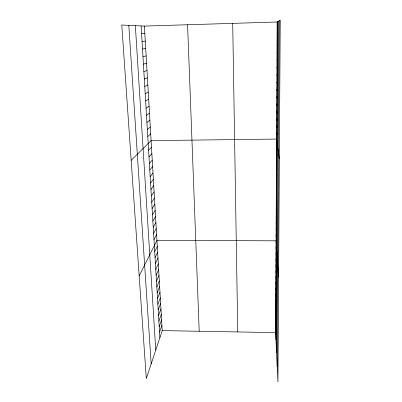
<?xml version="1.0" encoding="UTF-8"?>
<svg xmlns="http://www.w3.org/2000/svg" width="402" height="402" viewBox="0 0 402 402"><rect width="100%" height="100%" fill="white"/><g stroke="black" fill="none" stroke-linecap="round" stroke-linejoin="round"><path stroke-width="0.6" d="M275.616 332.61L277.129 21.999L280.224 20.1L277.928 381.9L275.616 332.61L162.227 330.61L146.303 378.568L121.776 25.019L144.383 26.085L277.129 21.999M275.958 339.876L277.576 21.728M276.551 352.584L278.36 21.246M277.219 366.82L279.259 20.693M159.544 332.208L161.911 325.223M159.212 326.685L161.594 319.811M158.875 321.128L161.277 314.364M158.539 315.535L160.956 308.882M158.202 309.912L160.629 303.369M157.86 304.249L160.308 297.822M157.519 298.55L159.981 292.239M157.177 292.817L159.649 286.621M156.825 287.048L159.318 280.973M156.478 281.244L158.986 275.285M156.127 275.4L158.649 269.561M155.775 269.521L158.313 263.807M155.418 263.601L157.971 258.014M155.056 257.647L157.629 252.185M154.7 251.652L157.288 246.32M139.182 275.888L156.941 240.416L276.063 240.813L278.591 277.139M153.971 239.547L156.594 234.477M153.604 233.436L156.242 228.497M153.232 227.286L155.891 222.482M152.86 221.095L155.534 216.427M152.484 214.864L155.177 210.331M152.107 208.588L154.82 204.201M151.73 202.271L154.458 198.03M151.343 195.915L154.092 191.814M150.961 189.518L153.73 185.563M150.574 183.076L153.358 179.272M150.182 176.589L152.986 172.935M149.79 170.061L152.614 166.559M149.393 163.488L152.237 160.142M148.996 156.87L151.861 153.68M148.594 150.207L151.479 147.177M131.163 160.318L151.097 140.635L276.561 139.062L279.345 158.921M147.775 136.539L150.695 133.841M147.353 129.529L150.298 127.007M146.926 122.474L149.891 120.123M146.499 115.364L149.484 113.188M146.067 108.203L149.077 106.208M145.635 100.992L148.665 99.178M145.197 93.731L148.253 92.098M144.76 86.415L147.83 84.973M144.313 79.048L147.413 77.792M143.866 71.626L146.986 70.561M143.419 64.149L146.559 63.28M142.966 56.617L146.132 55.948M142.509 49.029L145.7 48.562M277.094 29.723L277.536 29.668M142.052 41.386L145.263 41.125M141.584 33.688L144.826 33.632M277.053 37.386L277.496 37.547M277.018 44.994L277.455 45.371M276.983 52.546L277.415 53.134M276.943 60.044L277.375 60.838M276.908 67.486L277.335 68.486M276.872 74.878L277.3 76.073M276.837 82.214L277.259 83.611M276.802 89.495L277.219 91.088M276.767 96.731L277.184 98.515M276.732 103.912L277.149 105.887M276.697 111.037L277.109 113.203M276.661 118.118L277.073 120.464M276.626 125.148L277.033 127.675M276.591 132.127L276.998 134.836M276.526 145.745L276.928 148.795M276.496 152.378L276.893 155.599M276.46 158.971L276.857 162.353M276.43 165.518L276.827 169.061M276.4 172.026L276.792 175.729M276.365 178.488L276.757 182.347M276.335 184.905L276.722 188.92M276.305 191.282L276.692 195.447M276.274 197.613L276.656 201.935M276.244 203.909L276.626 208.377M276.214 210.161L276.591 214.774M276.184 216.371L276.561 221.125M276.154 222.542L276.526 227.442M276.124 228.673L276.496 233.713M276.094 234.763L276.465 239.939M276.033 246.828L276.4 252.275M276.003 252.803L276.37 258.385M128.811 25.351L151.167 363.926M275.973 258.737L276.34 264.451M275.948 264.637L276.31 270.481M135.358 25.658L155.765 350.077M275.918 270.496L276.28 276.47M275.888 276.32L276.249 282.42M144.383 26.085L162.227 330.61M141.117 25.929L159.875 337.695M275.862 282.109L276.219 288.334M275.832 287.862L276.189 294.209M275.807 293.576L276.159 300.043M275.777 299.259L276.129 305.842M275.752 304.902L276.099 311.605M275.722 310.51L276.068 317.329M275.697 316.088L276.043 323.022M275.666 321.63L276.013 328.675M275.641 327.133L275.983 334.293M187.578 24.753L199.201 331.258M232.708 23.366L237.748 331.941"/></g></svg>
